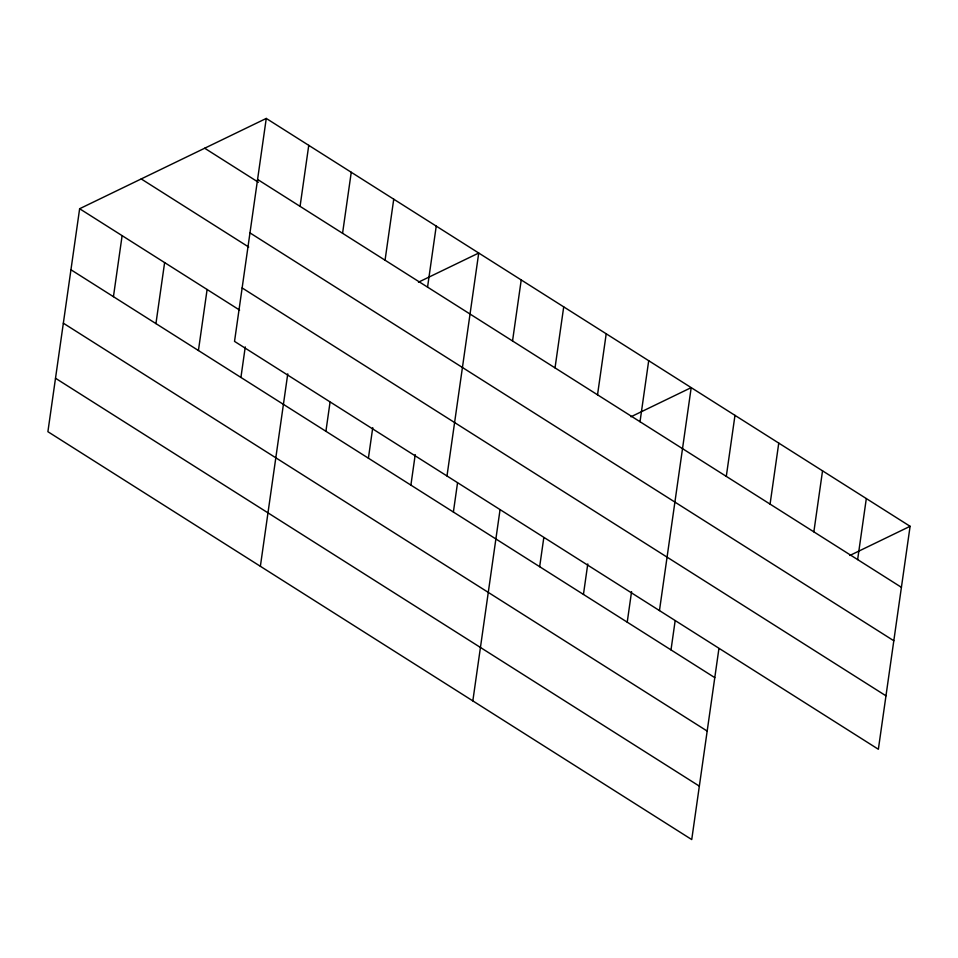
<?xml version="1.0" encoding="UTF-8"?>
<svg xmlns="http://www.w3.org/2000/svg" width="958" height="958" viewBox="0 0 958 958"><rect width="100%" height="100%" fill="white"/><g stroke="black" fill="none" stroke-linecap="round" stroke-linejoin="round"><path stroke-width="1.44" d="M266.264 118.433L234.53 341.383L878.366 749.264L910.1 526.301L266.264 118.433L79.634 208.736L47.9 431.699L691.736 839.567L718.919 648.578M113.439 296.681L122.121 235.656M155.938 323.6L164.62 262.588M198.426 350.52L207.108 289.508M240.925 377.44L245.26 346.928M300.07 206.365L308.751 145.353M260.372 566.298L287.759 373.848M342.569 233.285L351.251 172.272M325.912 431.28L330.043 402.228M385.056 260.205L393.738 199.192M368.399 458.199L372.746 427.687M427.555 287.125L436.237 226.112M410.898 485.119L415.233 454.607M446.991 475.982L478.725 253.032L418.478 282.179M453.385 512.039L457.517 482.988M512.542 340.964L521.224 279.952M472.833 700.897L500.016 509.907M555.029 367.884L563.711 306.871M539.665 566.693L543.797 537.642M597.529 394.804L606.21 333.791M583.446 594.427L587.781 563.927M640.016 421.724L648.698 360.711M627.227 622.161L631.562 591.661M659.463 610.581L691.197 387.631L630.951 416.778M671.007 649.907L675.139 620.844M726.296 476.377L734.978 415.365M770.076 504.112L778.758 443.099M813.857 531.858L822.539 470.833M857.638 559.592L866.319 498.567M849.854 555.46L910.1 526.301M257.582 179.445L901.418 587.326M204.677 148.227L258.409 182.283M249.966 232.89L893.814 640.758M141.221 178.942L248.697 247.032M242.134 287.939L885.97 695.819M79.634 208.736L239.608 310.093M70.952 269.761L714.788 677.641M63.336 323.193L707.184 731.074M55.504 378.254L699.34 786.135"/></g></svg>
